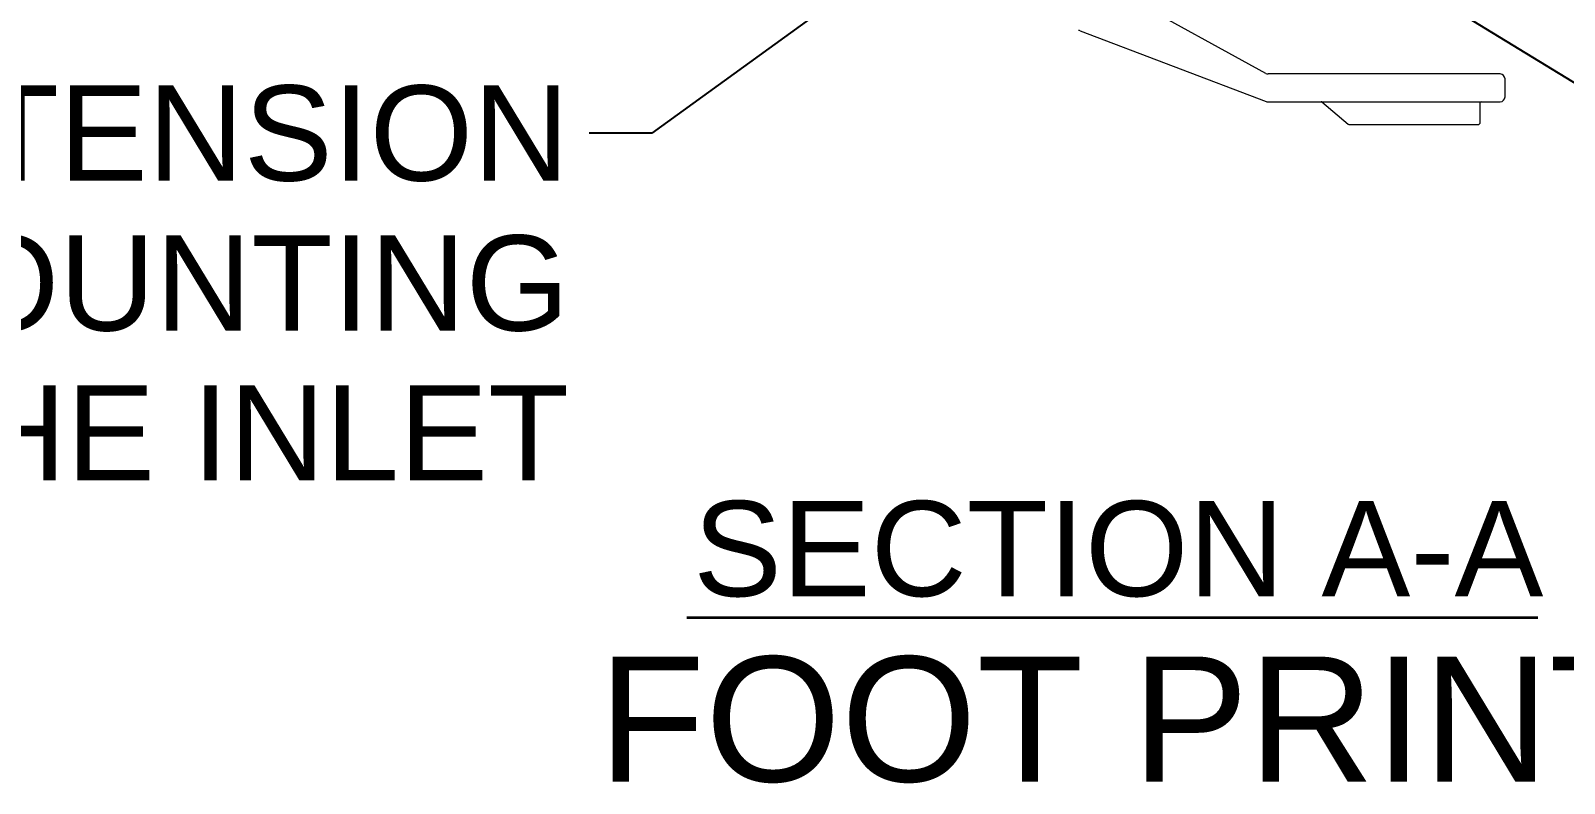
# Model space of a CAD drawing. Header units: inches. Extents: x 20 to 536, y 8 to 344.
# Drawn here: x 244.3 to 282.94, y 192.29 to 211.26 of the extents above; entities that cross this region are included whole.
import ezdxf

# ---------------------------------------------------------------- set-up
doc = ezdxf.new("R2010")
doc.units = ezdxf.units.IN
doc.header["$LTSCALE"] = 16
doc.header["$MEASUREMENT"] = 0
doc.layers.add('Symbol', color=7, linetype='Continuous', lineweight=25)
doc.layers.add('Visible', color=7, linetype='Continuous', lineweight=18)
doc.styles.add('Standard D-E', font='arial.ttf')
doc.styles.add('Standard Large', font='arial.ttf')
doc.styles.add('Text Style242', font='arial.ttf')
doc.dimstyles.new('Default D-E$7', dxfattribs={"dimscale": 16, "dimtxt": 0.15, "dimasz": 0.098425, "dimexe": 0.125, "dimexo": 0.0625, "dimgap": 0.031496, "dimtad": 0, "dimtih": 1, "dimtoh": 1, "dimrnd": 1e-08, "dimzin": 4, "dimdsep": 46, "dimtxsty": 'Standard D-E', "dimcen": 0.09, "dimdle": 0.393701, "dimclrd": 256, "dimclre": 256, "dimclrt": 256, "dimadec": 0, "dimazin": 1, "dimtfac": 1, "dimtofl": 0, "dimtmove": 0, "dimatfit": 3, "dimfxl": 1, "dimtolj": 1, "dimtzin": 4, "dimlwd": -1, "dimlwe": -1, "dimarcsym": 0})

msp = doc.modelspace()

# ---------------------------------------------------------------- linework, layer by layer
at = {"layer": 'Symbol', "lineweight": 35}
msp.add_line((260.83261, 196.47545), (282.2698, 196.47545), dxfattribs=at)
at = {"layer": 'Visible'}
for p, q in [((275.41793, 210.18373), (270.77394, 212.73915)), ((270.74257, 211.26005), (275.42458, 209.47643)), ((281.32107, 210.16824), (275.47819, 210.16824)), ((281.44607, 209.59324), (281.44607, 210.04324)), ((275.46908, 209.46824), (281.32107, 209.46824)), ((276.82665, 209.46356), (277.4896, 208.90728)), ((280.82107, 208.95324), (280.82107, 209.44824)), ((277.52817, 208.89324), (280.76107, 208.89324))]:
    msp.add_line(p, q, dxfattribs=at)
for centre, radius, start, end in [((270.69807, 211.14324), 0.125, 69.145542, 90), ((275.47819, 210.29324), 0.125, 241.17757, 270), ((281.32107, 210.04324), 0.125, 0, 90), ((275.46908, 209.59324), 0.125, 249.145542, 270), ((276.81379, 209.44824), 0.02, 50, 90), ((280.84107, 209.44824), 0.02, 90, 180), ((281.32107, 209.59324), 0.125, 270, 0), ((277.52817, 208.95324), 0.06, 230, 270), ((280.76107, 208.95324), 0.06, 270, 0)]:
    msp.add_arc(centre, radius, start, end, dxfattribs=at)

# ---------------------------------------------------------------- texts
at = {"layer": 'Symbol', "insert": (257.867, 209.87998), "char_height": 2.4000001, "width": 46.5859781, "attachment_point": 3, "line_spacing_factor": 0.944221, "style": 'Standard D-E'}
msp.add_mtext('\\fArial|b0|i0;DRAIN VALVE W/EXTENSION\\P\\fArial|b0|i0;RECOMMENDED MOUNTING\\P\\fArial|b0|i0;BELOW THE INLET', dxfattribs=at)
at = {"layer": 'Symbol', "attachment_point": 7}
for s, insert, char_height, style in [('SECTION A-A', (260.99005, 196.9752), 2.4000001, 'Text Style242'), ('FOOT PRINT', (258.60455, 192.29348), 3.149606, 'Standard Large')]:
    msp.add_mtext(s, dxfattribs=dict(at, insert=insert, char_height=char_height, style=style))

# ---------------------------------------------------------------- leaders
at = {"layer": 'Symbol', "annotation_type": 0, "has_hookline": 1}
for points, hookline_direction, text_width in [([(274.54857, 215.23806), (285.34941, 208.62851), (286.92421, 208.62851)], 0, 22.09604), ([(267.75466, 214.33428), (259.94574, 208.67998), (258.37094, 208.67998)], 1, 46.04202)]:
    msp.add_leader(points, dimstyle='Default D-E$7', override={"dimtad": 0}, dxfattribs=dict(at, hookline_direction=hookline_direction, text_width=text_width))

doc.saveas('drawing.dxf')
